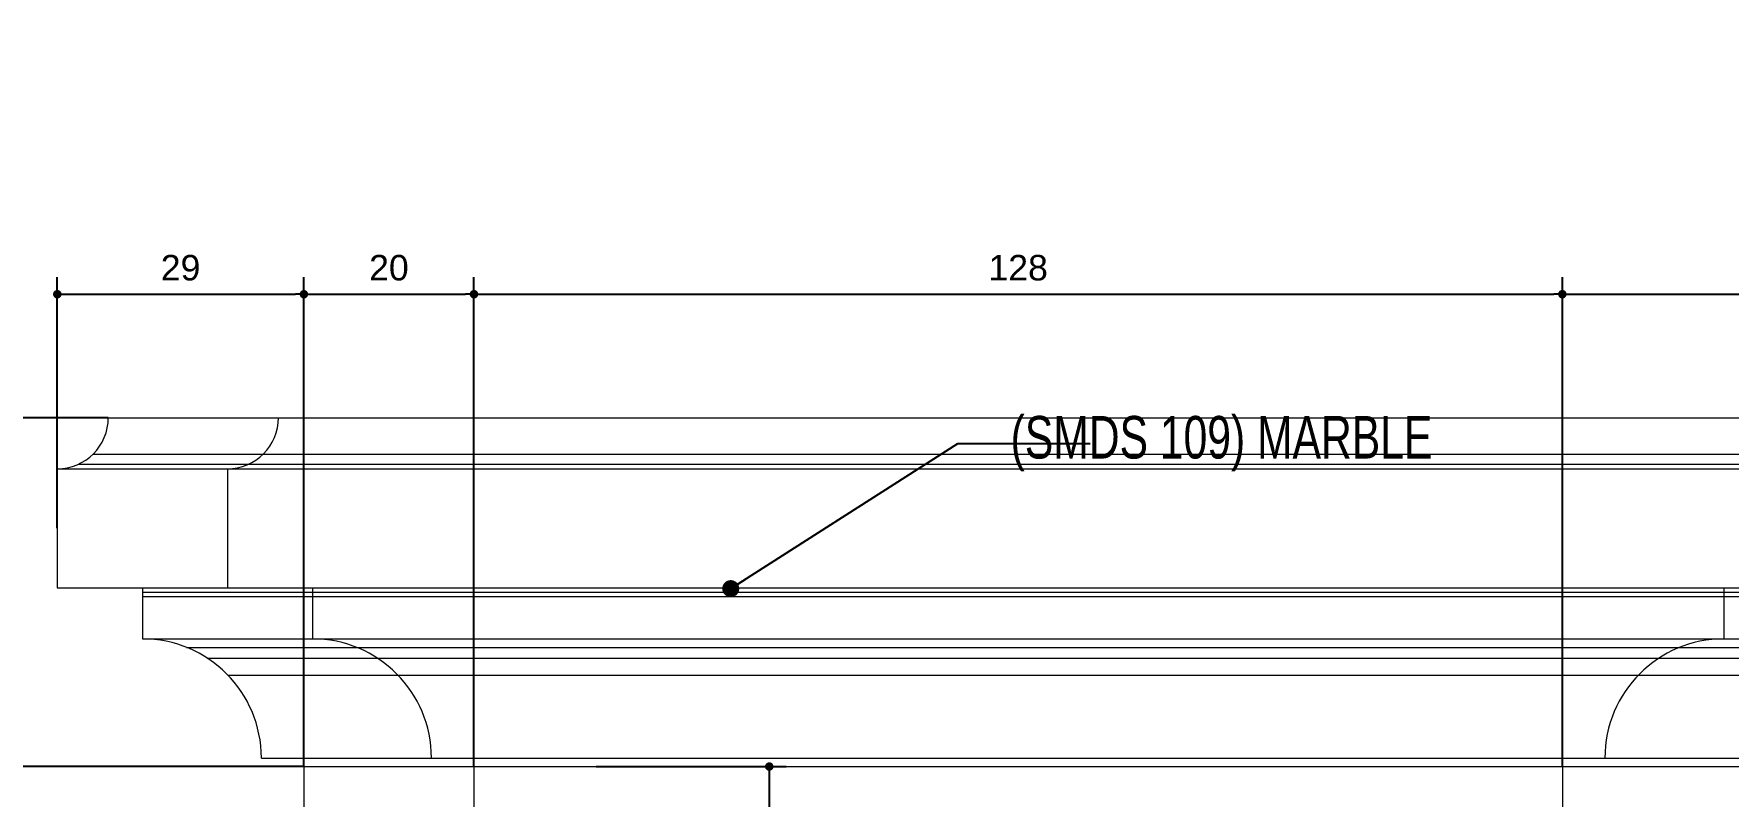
# Model space of a CAD drawing. Header units: inches. Extents: x 274057 to 444617, y 490067 to 635630.
# Drawn here: x 332291.1 to 332490.3, y 517476.8 to 517566.4 of the extents above; entities that cross this region are included whole.
import ezdxf

# ---------------------------------------------------------------- set-up
doc = ezdxf.new("R2010")
doc.units = ezdxf.units.IN
doc.header["$MEASUREMENT"] = 0
for name, color, linetype in [('CQ Grg Gypsum', 41, 'Continuous'), ('CQ PANEL DIMENSION', 1, 'Continuous'), ('CQ SPOT DETAIL DIMENSION', 9, 'Continuous'), ('CQ SPOT DETAILS', 40, 'Continuous'), ('CQ text label', 3, 'Continuous'), ('CQ_callout', 34, 'Continuous')]:
    doc.layers.add(name, color=color, linetype=linetype)
doc.layers.add('CQ Marble', color=6, linetype='Continuous', lineweight=0)
doc.styles.add('DIM 50', font='romans.shx', dxfattribs={"width": 0.75, "height": 100})
doc.styles.get("Standard").update_dxf_attribs({"font": 'arial.ttf'})
doc.dimstyles.new('CQ 2', dxfattribs={"dimscale": 0.02, "dimtxt": 150, "dimasz": 50, "dimexe": 100, "dimexo": 0, "dimgap": 80, "dimtad": 1, "dimdec": 0, "dimzin": 0, "dimdsep": 46, "dimtxsty": 'Standard', "dimblk": 'DOT', "dimcen": 100, "dimclrd": 1, "dimclre": 1, "dimclrt": 3, "dimadec": 0, "dimazin": 0, "dimtfac": 1, "dimtdec": 0, "dimtofl": 0, "dimtmove": 0, "dimatfit": 3, "dimfxl": 1, "dimtolj": 1, "dimtzin": 0, "dimlwd": -1, "dimarcsym": 0})
doc.dimstyles.get("Standard").update_dxf_attribs({"dimtxt": 0.18, "dimasz": 0.18, "dimexe": 0.18, "dimexo": 0.0625, "dimgap": 0.09, "dimtad": 0, "dimtih": 1, "dimtoh": 1, "dimdec": 4, "dimzin": 0, "dimdsep": 46, "dimtxsty": 'Standard', "dimcen": 0.09, "dimadec": 0, "dimazin": 0, "dimtfac": 1, "dimtdec": 4, "dimtofl": 0, "dimtmove": 0, "dimatfit": 3, "dimfxl": 1, "dimtolj": 1, "dimtzin": 0, "dimarcsym": 0})

# ---------------------------------------------------------------- blocks, each defined once
blk = doc.blocks.new('_Dot')
at = {"color": 0, "linetype": 'ByBlock', "lineweight": -2}
blk.add_line((-0.5, 0), (-1, 0), dxfattribs=at)
at = {"color": 0, "linetype": 'ByBlock', "const_width": 0.5}
blk.add_lwpolyline([(-0.25, 0, 1), (0.25, 0, 1)], format="xyb", close=True, dxfattribs=at)
blk = doc.blocks.new('*D391')
at = {"layer": 'CQ PANEL DIMENSION', "color": 1, "lineweight": -2, "transparency": 16777216}
for p, q in [((332299.8, 517521.28), (332282.62, 517521.28)), ((332322.81, 517480.28), (332282.62, 517480.28))]:
    blk.add_line(p, q, dxfattribs=at)
at = {"layer": 'CQ PANEL DIMENSION', "color": 1, "transparency": 16777216}
blk.add_line((332284.62, 517520.28), (332284.62, 517481.28), dxfattribs=at)
at = {"layer": 'Defpoints', "color": 0, "transparency": 16777216}
for p in [(332299.8, 517521.28, -0.03), (332284.62, 517480.28), (332322.81, 517480.28)]:
    blk.add_point(p, dxfattribs=at)
at = {"layer": 'CQ PANEL DIMENSION', "color": 1, "transparency": 16777216}
for p, rotation in [((332284.62, 517521.28), 90), ((332284.62, 517480.28), 270)]:
    blk.add_blockref('_Dot', p, dxfattribs=dict(at, rotation=rotation))
at = {"layer": 'CQ PANEL DIMENSION', "color": 3, "transparency": 16777216, "insert": (332281.52, 517500.78), "char_height": 3, "attachment_point": 5, "rotation": 90}
blk.add_mtext('\\A1;41', dxfattribs=at)
blk = doc.blocks.new('*D392')
at = {"layer": 'CQ PANEL DIMENSION', "color": 1, "lineweight": -2, "transparency": 16777216}
for p, q in [((332322.81, 517480.28), (332282.62, 517480.28)), ((332322.81, 517350.28), (332282.62, 517350.28))]:
    blk.add_line(p, q, dxfattribs=at)
at = {"layer": 'CQ PANEL DIMENSION', "color": 1, "transparency": 16777216}
blk.add_line((332284.62, 517479.28), (332284.62, 517351.28), dxfattribs=at)
at = {"layer": 'Defpoints', "color": 0, "transparency": 16777216}
for p in [(332322.81, 517480.28), (332284.62, 517350.28), (332322.81, 517350.28, -0.03)]:
    blk.add_point(p, dxfattribs=at)
at = {"layer": 'CQ PANEL DIMENSION', "color": 1, "transparency": 16777216}
for p, rotation in [((332284.62, 517480.28), 90), ((332284.62, 517350.28), 270)]:
    blk.add_blockref('_Dot', p, dxfattribs=dict(at, rotation=rotation))
at = {"layer": 'CQ PANEL DIMENSION', "color": 3, "transparency": 16777216, "insert": (332281.49, 517415.28), "char_height": 3, "attachment_point": 5, "rotation": 90}
blk.add_mtext('\\A1;130', dxfattribs=at)
blk = doc.blocks.new('*D454')
at = {"layer": 'CQ SPOT DETAIL DIMENSION', "color": 1, "lineweight": -2, "transparency": 16777216}
for p, q in [((332357.18, 517480.28), (332379.54, 517480.28)), ((332359.81, 517462.28), (332379.54, 517462.28))]:
    blk.add_line(p, q, dxfattribs=at)
at = {"layer": 'CQ SPOT DETAIL DIMENSION', "color": 1, "transparency": 16777216}
blk.add_line((332377.54, 517479.28), (332377.54, 517463.28), dxfattribs=at)
at = {"layer": 'Defpoints', "color": 0, "transparency": 16777216}
for p in [(332357.18, 517480.28, -0.03), (332359.81, 517462.28), (332377.54, 517462.28)]:
    blk.add_point(p, dxfattribs=at)
at = {"layer": 'CQ SPOT DETAIL DIMENSION', "color": 1, "transparency": 16777216}
for p, rotation in [((332377.54, 517480.28), 90), ((332377.54, 517462.28), 270)]:
    blk.add_blockref('_Dot', p, dxfattribs=dict(at, rotation=rotation))
at = {"layer": 'CQ SPOT DETAIL DIMENSION', "color": 3, "transparency": 16777216, "insert": (332374.41, 517471.28), "char_height": 3, "attachment_point": 5, "rotation": 90}
blk.add_mtext('\\A1;18', dxfattribs=at)
blk = doc.blocks.new('fireplace')
at = {"layer": 'CQ Marble', "lineweight": 0}
for p, q in [((374158.23, 531107.56), (375716.23, 531107.56)), ((374154.71, 531102.1), (374937.23, 531102.1)), ((374156.43, 531103.28), (374937.23, 531103.28)), ((374152.23, 531101.56), (374152.23, 531087.56)), ((374152.23, 531101.56), (374937.23, 531101.56)), ((374172.23, 531101.56), (374172.23, 531087.56)), ((374152.23, 531087.56), (374937.23, 531087.56)), ((374162.23, 531087.56), (374162.23, 531081.56)), ((374162.23, 531087.06), (374937.23, 531087.06)), ((374162.23, 531086.56), (374937.23, 531086.56)), ((374182.23, 531087.56), (374182.23, 531081.56)), ((374348.23, 531087.56), (374348.23, 531081.56)), ((374162.23, 531081.56), (374937.23, 531081.56)), ((374167.42, 531080.56), (374937.23, 531080.56)), ((374169.87, 531079.29), (374937.23, 531079.29)), ((374172.3, 531077.29), (374937.23, 531077.29)), ((374176.23, 531067.56), (374937.23, 531067.56)), ((374181.23, 531066.56), (374181.23, 530936.56)), ((374181.23, 531066.56), (374937.23, 531066.56)), ((374201.23, 531066.56), (374201.23, 530936.56)), ((374329.23, 531066.56), (374329.23, 530936.56))]:
    blk.add_line(p, q, dxfattribs=at)
for centre, radius, start, end in [((374152.23, 531107.56), 6, 270, 0), ((374172.23, 531107.56), 6, 270, 0), ((374162.23, 531067.56), 14, 0, 90), ((374182.23, 531067.56), 14, 0, 90), ((374348.23, 531067.56), 14, 90, 180)]:
    blk.add_arc(centre, radius, start, end, dxfattribs=at)
blk = doc.blocks.new('FF-15 Cabinet elev B rev')
at = {"layer": 'CQ PANEL DIMENSION'}
blk.add_blockref('fireplace', (-369985.03, -529567.35, 0.02), dxfattribs=at)

msp = doc.modelspace()

# ---------------------------------------------------------------- block references
at = {"layer": 'CQ Grg Gypsum'}
msp.add_blockref('FF-15 Cabinet elev B rev', (328126.61, 515981.07, 0.02), dxfattribs=at)

# ---------------------------------------------------------------- texts
at = {"layer": 'CQ text label', "ltscale": 500, "insert": (331521.83, 517521.48, 0.03), "char_height": 5, "width": 933.6961, "attachment_point": 1, "style": 'DIM 50'}
msp.add_mtext('\\pxqr;{\\fCityBlueprint|b0|i0|c2|p2;(SMDS 109) MARBLE}', dxfattribs=at)

# ---------------------------------------------------------------- dimensions: what is measured, and where the dimension line sits
at = {"layer": 'CQ PANEL DIMENSION'}
for base, p1, p2 in [((332470.81, 517535.79, 0.03), (332342.81, 517480.28, 0), (332470.81, 517480.28, 0)), ((333686.81, 517535.79, 0.03), (332470.81, 517480.28, 0), (333686.81, 517480.28, 0))]:
    msp.add_linear_dim(base=base, p1=p1, p2=p2, dimstyle='CQ 2', override={"dimtmove": 1}, dxfattribs=at).render()
dim = msp.add_linear_dim(base=(332284.62, 517480.28, 0.03), p1=(332299.8, 517521.28, 0), p2=(332322.81, 517480.28, 0.03), angle=90, dimstyle='CQ 2', dxfattribs=at)
dim.commit()
dim.dimension.update_dxf_attribs({"geometry": '*D391', "text_midpoint": (332281.52, 517500.78, 0.03)})
dim = msp.add_linear_dim(base=(332284.62, 517350.28, 0.03), p1=(332322.81, 517480.28, 0.03), p2=(332322.81, 517350.28, 0), angle=90, dimstyle='CQ 2', override={"dimtmove": 1}, dxfattribs=at)
dim.commit()
dim.dimension.update_dxf_attribs({"geometry": '*D392', "text_midpoint": (332281.49, 517415.28, 0.03)})
at = {"layer": 'CQ SPOT DETAIL DIMENSION'}
msp.add_linear_dim(base=(332322.81, 517535.79, 0.03), p1=(332293.81, 517508.28, 0), p2=(332322.81, 517480.28, 0), dimstyle='CQ 2', dxfattribs=at).render()
msp.add_linear_dim(base=(332342.81, 517535.79, 0.03), p1=(332322.81, 517480.28, 0), p2=(332342.81, 517480.28, 0), dimstyle='CQ 2', override={"dimtmove": 1}, dxfattribs=at).render()
dim = msp.add_linear_dim(base=(332377.54, 517462.28, 0.03), p1=(332357.18, 517480.28, 0), p2=(332359.81, 517462.28, 0.03), angle=90, dimstyle='CQ 2', dxfattribs=at)
dim.commit()
dim.dimension.update_dxf_attribs({"geometry": '*D454', "text_midpoint": (332374.41, 517471.28, 0.03)})

# ---------------------------------------------------------------- leaders
at = {"layer": 'CQ SPOT DETAILS', "color": 1}
msp.add_leader([(332373.01, 517501.19, 0.03), (332399.72, 517518.23, 0.03), (332415.26, 517518.23, 0.03)], dimstyle='Standard', override={"dimasz": 2, "dimldrblk": 'Dot', "dimfxl": 0.1, "dimarcsym": 2}, dxfattribs=at)
at = {"layer": 'CQ_callout'}
msp.add_leader([(332714.21, 517469.71), (330596.51, 518667.82), (329268, 518667.82)], dimstyle='Standard', override={"dimasz": 10, "dimldrblk": 'Dot', "dimfxl": 0.1, "dimarcsym": 2}, dxfattribs=at)

doc.saveas('drawing.dxf')
